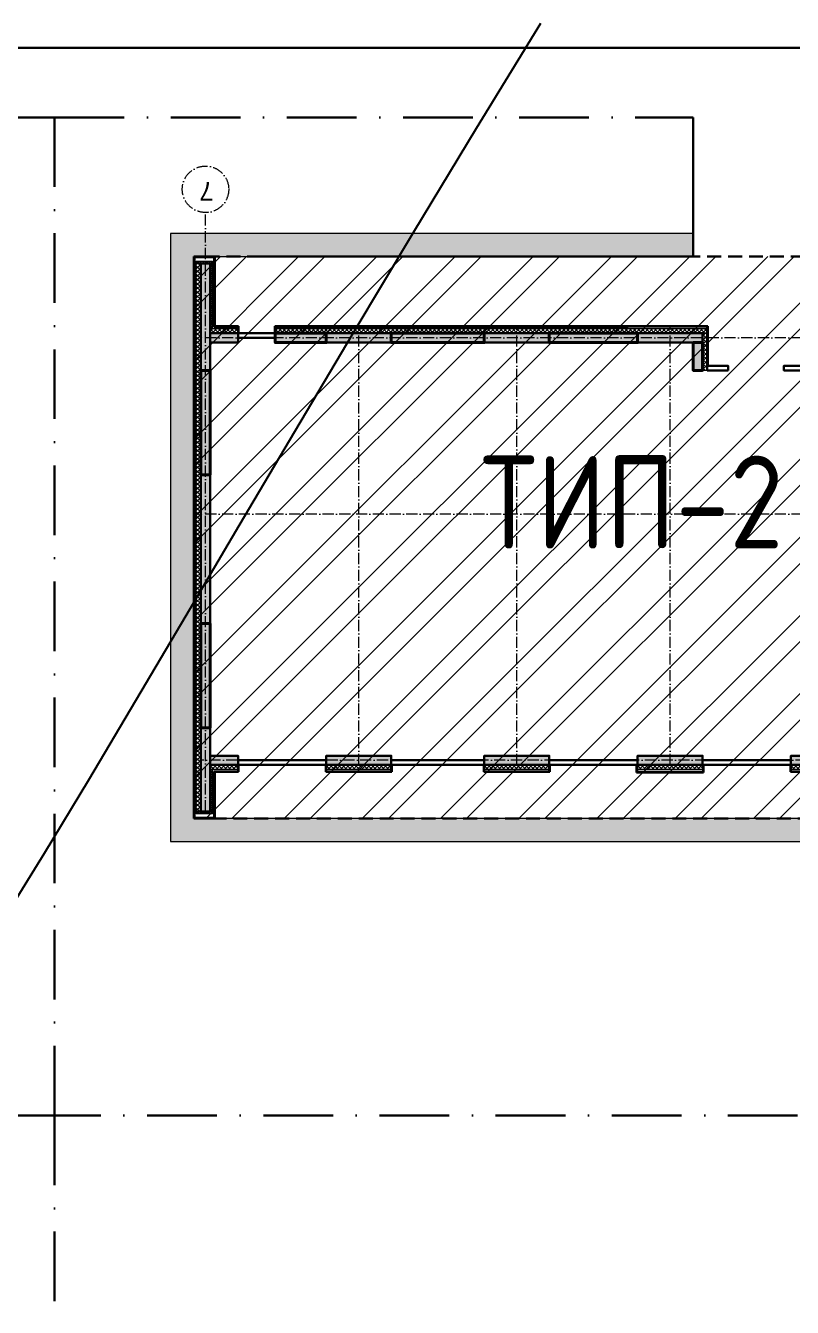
# Model space of a CAD drawing. Header units: millimetres. Extents: x 1353783 to 6492029790, y -7276956 to -512500.
# Drawn here: x 9971838 to 9975139, y -2817728 to -2812207 of the extents above; entities that cross this region are included whole.
import ezdxf
from ezdxf.enums import TextEntityAlignment as Align

# ---------------------------------------------------------------- set-up
doc = ezdxf.new("R2010")
doc.units = ezdxf.units.MM
for name, pattern in [('( Dashed )', [0.75, 0.5, -0.25]), ('482 Границы районов', [5, 3, -1, 0, -1]), ('ACAD_ISO10W100', [18, 12, -3, 0, -3]), ('CONTI', [0]), ('осевая', [50.800000000000004, 31.75, -6.35, 6.35, -6.35])]:
    doc.linetypes.add(name, pattern=pattern)
doc.layers.get('0').update_dxf_attribs({"lineweight": 5})
for name, color, linetype, lineweight in [('!A-DIAFRAGM типовой', 142, 'Continuous', 0), ('7земля', 7, 'Continuous', 30), ('DIAFRAGM', 46, 'Continuous', 30), ('Hatch', 254, 'Continuous', 5), ('INSULATION', 81, 'Continuous', 5), ('Room_name', 250, 'Continuous', 20), ('Room_number', 250, 'Continuous', 13), ('ГП-Граница учасика ИЖС', 3, 'Continuous', 5), ('ГП-Тратуар', 3, 'Continuous', 5), ('оси', 231, 'осевая', 9)]:
    doc.layers.add(name, color=color, linetype=linetype, lineweight=lineweight)
doc.layers.add('GORIZUNKNOWN', color=32, linetype='CONTI')
doc.layers.add('РЕЛЬЕФ', color=7, linetype='CONTI')
doc.styles.add('GOST Common', font='', dxfattribs={"height": 3})
doc.styles.add('ISOCPEUR', font='', dxfattribs={"width": 0.85})
doc.styles.get('GOST Common').set_extended_font_data('GOST Common')
doc.styles.get('ISOCPEUR').set_extended_font_data('ISOCPEUR')

# ---------------------------------------------------------------- blocks, each defined once
blk = doc.blocks.new('амвамвам')
at = {"lineweight": 30, "ltscale": 100, "true_color": 0x939598}
h = blk.add_hatch(color=252, dxfattribs=at)
h.dxf.hatch_style = 1
h.paths.add_polyline_path([(9832580.3382902, -3470391.421588261), (9832580.3382902, -3469891.421588263), (9837130.338564806, -3469891.421588261), (9837130.34117087, -3470391.421632819)], flags=17)
h.paths.add_polyline_path([(9829780.3382902, -3470391.421632845), (9829780.3382902, -3469891.421632845), (9819030.34090311, -3469891.421632839), (9818530.34090311, -3469891.421632839), (9818530.340903118, -3482491.45166616), (9818530.34090311, -3482991.45166616), (9844030.341103934, -3482991.451666156), (9844530.341103934, -3482991.451666156), (9844530.341103926, -3467391.654640904), (9844030.337839521, -3467391.654640904), (9844030.341103934, -3482491.454700144), (9819030.340903096, -3482491.451616576), (9819030.34090311, -3470391.421588253)])
at = {"color": 251, "lineweight": 15, "ltscale": 100, "true_color": 0x636466}
blk.add_lwpolyline([(9829780.3382902, -3470391.421632845), (9829780.3382902, -3469891.421632845), (9819030.34090311, -3469891.421632839), (9818530.34090311, -3469891.421632839), (9818530.340903118, -3482491.45166616), (9818530.34090311, -3482991.45166616), (9844030.341103934, -3482991.451666156), (9844530.341103934, -3482991.451666156), (9844530.341103926, -3467391.654640904), (9844030.337839521, -3467391.654640904), (9844030.341103934, -3482491.454700144), (9819030.340903096, -3482491.451616576), (9819030.34090311, -3470391.421588253)], close=True, dxfattribs=at)
blk = doc.blocks.new('ТИП-2')
at = {"layer": '!A-DIAFRAGM типовой', "lineweight": 0, "ltscale": 100, "true_color": 0x000000}
h = blk.add_hatch(color=18, dxfattribs=at)
h.dxf.hatch_style = 1
h.paths.add_polyline_path([(10321114.28069974, -2871325.794384203), (10321314.28069974, -2871325.794339576), (10321314.2802981, -2869525.794339576), (10321114.2802981, -2869525.794384203)])
h = blk.add_hatch(color=18, dxfattribs=at)
h.dxf.hatch_style = 1
h.paths.add_polyline_path([(10345614.2808138, -2871325.784358687), (10345814.2808138, -2871325.78431406), (10345814.28041215, -2869525.78909589), (10345614.28041215, -2869525.789140517)])
h = blk.add_hatch(color=18, dxfattribs=at)
h.dxf.hatch_style = 1
h.paths.add_polyline_path([(10327514.28055711, -2870525.800309684), (10327514.28060173, -2870725.800309684), (10328314.27932481, -2870725.800131175), (10328314.27928018, -2870525.800131175)])
h = blk.add_hatch(color=18, dxfattribs=at)
h.dxf.hatch_style = 1
h.paths.add_polyline_path([(10331714.2812801, -2870525.800449893), (10331714.28132472, -2870725.800449893), (10333114.27990833, -2870725.800137503), (10333114.2798637, -2870525.800137503)])
h = blk.add_hatch(color=18, dxfattribs=at)
h.dxf.hatch_style = 1
h.paths.add_polyline_path([(10335014.28127516, -2870525.800449896), (10335014.28131979, -2870725.800449896), (10336414.27990339, -2870725.800137506), (10336414.27985877, -2870525.800137506)])
h = blk.add_hatch(color=18, dxfattribs=at)
h.dxf.hatch_style = 1
h.paths.add_polyline_path([(10338314.28127516, -2870525.800449896), (10338314.28131979, -2870725.800449896), (10339714.27990339, -2870725.800137506), (10339714.27985877, -2870525.800137506)])
h = blk.add_hatch(color=18, dxfattribs=at)
h.dxf.hatch_style = 1
h.paths.add_polyline_path([(10341714.28127514, -2870525.800449898), (10341714.28131977, -2870725.800449898), (10343114.27990338, -2870725.800137509), (10343114.27985875, -2870525.800137509)])
h = blk.add_hatch(color=18, dxfattribs=at)
h.dxf.hatch_style = 1
h.paths.add_polyline_path([(10345014.2805906, -2870525.791351355), (10345014.28063523, -2870725.791351355), (10345614.28067992, -2870725.791217473), (10345614.28063529, -2870525.791217473)])
h = blk.add_hatch(color=18, dxfattribs=at)
h.dxf.hatch_style = 1
h.paths.add_polyline_path([(10327514.28073561, -2871325.794377865), (10327714.28073561, -2871325.794333238), (10327714.28060173, -2870725.794333238), (10327514.28060173, -2870725.794377865)])
h = blk.add_hatch(color=18, dxfattribs=at)
h.dxf.hatch_style = 1
h.paths.add_polyline_path([(10345814.28014073, -2873575.794361891), (10345614.28014073, -2873575.794406518), (10345614.28085477, -2876775.794416242), (10345814.28085477, -2876775.794371615)])
h = blk.add_hatch(color=18, dxfattribs=at)
h.dxf.hatch_style = 1
h.paths.add_polyline_path([(10321114.28003041, -2876775.795799684), (10321314.28003041, -2876775.795755057), (10321314.2794391, -2874125.798562277), (10321114.2794391, -2874125.798606904)])
h = blk.add_hatch(color=18, dxfattribs=at)
h.dxf.hatch_style = 1
h.paths.add_polyline_path([(10327714.28037449, -2874125.798539959), (10327514.28037449, -2874125.798584586), (10327514.28096579, -2876775.794385423), (10327714.28096579, -2876775.794340796)])
h = blk.add_hatch(color=18, dxfattribs=at)
h.dxf.hatch_style = 1
h.paths.add_polyline_path([(10321314.27962602, -2874925.831572238), (10321314.27967064, -2875125.831572238), (10322714.27967064, -2875125.831259849), (10322714.27962602, -2874925.831259849)])
h = blk.add_hatch(color=18, dxfattribs=at)
h.dxf.hatch_style = 1
h.paths.add_polyline_path([(10326114.28152829, -2874925.825995184), (10326114.28157292, -2875125.825995184), (10327514.28157292, -2875125.825682795), (10327514.28152829, -2874925.825682795)])
h = blk.add_hatch(color=18, dxfattribs=at)
h.dxf.hatch_style = 1
h.paths.add_polyline_path([(10321114.27915135, -2881326.077643656), (10321314.27915135, -2881326.077599029), (10321314.27863808, -2879025.800171928), (10321114.27863808, -2879025.800216555)])
h = blk.add_hatch(color=18, dxfattribs=at)
h.dxf.hatch_style = 1
h.paths.add_polyline_path([(10327514.2807444, -2879025.799959368), (10327714.2807444, -2879025.800003995), (10327714.28023113, -2881326.058647835), (10327514.28023113, -2881326.058603208)])
h = blk.add_hatch(color=18, dxfattribs=at)
h.dxf.hatch_style = 1
h.paths.add_polyline_path([(10332314.28074961, -2879025.801131424), (10332514.28074961, -2879025.801176051), (10332514.28057111, -2879825.794317264), (10332314.28057111, -2879825.794272637)])
h = blk.add_hatch(color=18, dxfattribs=at)
h.dxf.hatch_style = 1
h.paths.add_polyline_path([(10345614.28074932, -2879025.800275051), (10345814.28074932, -2879025.800319678), (10345814.2802361, -2881325.824323273), (10345614.2802361, -2881325.824278646)])
h = blk.add_hatch(color=18, dxfattribs=at)
h.dxf.hatch_style = 1
h.paths.add_polyline_path([(10327714.2805659, -2879825.794171644), (10327714.28061052, -2879625.794171644), (10328314.28098999, -2879625.794305526), (10328314.28094537, -2879825.794305526)])
h = blk.add_hatch(color=18, dxfattribs=at)
h.dxf.hatch_style = 1
h.paths.add_polyline_path([(10331714.28102024, -2879825.794138756), (10331714.28106486, -2879625.794138756), (10332314.28061573, -2879625.794272637), (10332314.28057111, -2879825.794272637)])
h = blk.add_hatch(color=18, dxfattribs=at)
h.dxf.hatch_style = 1
h.paths.add_polyline_path([(10335014.28225489, -2879625.824392607), (10335014.28229951, -2879825.824392607), (10336414.28110833, -2879825.824080218), (10336414.2810637, -2879625.824080218)])
h = blk.add_hatch(color=18, dxfattribs=at)
h.dxf.hatch_style = 1
h.paths.add_polyline_path([(10338314.28253459, -2879625.794518085), (10338314.28257921, -2879825.794518085), (10339714.28052839, -2879825.794205696), (10339714.28048377, -2879625.794205696)])
h = blk.add_hatch(color=18, dxfattribs=at)
h.dxf.hatch_style = 1
h.paths.add_polyline_path([(10341714.28127385, -2879825.824144751), (10341714.28131847, -2879625.824144751), (10343114.27988221, -2879625.824457141), (10343114.27983759, -2879825.824457141)])
h = blk.add_hatch(color=18, dxfattribs=at)
h.dxf.hatch_style = 1
h.paths.add_polyline_path([(10345014.28052612, -2879825.793282383), (10345014.28057075, -2879625.793282383), (10345614.28061544, -2879625.793416264), (10345614.28057081, -2879825.793416264)])
h = blk.add_hatch(color=18, dxfattribs=at)
h.dxf.hatch_style = 1
h.paths.add_polyline_path([(10321314.28051204, -2881126.057442903), (10321314.28055666, -2881326.057442903), (10321914.28006483, -2881326.057309022), (10321914.2800202, -2881126.057309022)])
h = blk.add_hatch(color=18, dxfattribs=at)
h.dxf.hatch_style = 1
h.paths.add_polyline_path([(10326914.28070969, -2881126.058737089), (10326914.28075432, -2881326.058737089), (10327514.28029807, -2881326.058603208), (10327514.28025345, -2881126.058603208)])
at = {"layer": 'Hatch', "lineweight": 40, "ltscale": 0.5, "true_color": 0x000000}
for points in [[(10345814.28061054, -2873575.794361891), (10345614.28061054, -2873575.794361891), (10345614.28061054, -2871325.788480768), (10345814.28061054, -2871325.788480768)], [(10326114.2815506, -2875125.831259849), (10326114.2815506, -2874925.831259849), (10322714.27970029, -2874925.831259849), (10322714.27970029, -2875125.831259849)], [(10321314.27894875, -2879025.800193593), (10321114.27894875, -2879025.800193593), (10321114.27894875, -2876775.793202593), (10321314.27894875, -2876775.793202593)], [(10327714.28061054, -2878025.796644622), (10327514.28061054, -2878025.796644622), (10327514.28061054, -2876775.794349302), (10327714.28061054, -2876775.794349302)], [(10345814.28061053, -2879025.800297365), (10345614.28061053, -2879025.800297365), (10345614.28061053, -2876775.794416242), (10345814.28061053, -2876775.794416242)], [(10335214.28061027, -2879625.821870604), (10335014.28061027, -2879625.821870604), (10335014.28061027, -2879025.825927126), (10335214.28061027, -2879025.825927126)], [(10328314.28098999, -2879825.824323271), (10328314.28098999, -2879625.824323271), (10330914.29235347, -2879625.824323271), (10330914.29235347, -2879825.824323271)], [(10336414.28108601, -2879825.794361876), (10336414.28108601, -2879625.794361876), (10338314.28253459, -2879625.794361876), (10338314.28253459, -2879825.794361876)], [(10339714.28050608, -2879825.794361876), (10339714.28050608, -2879625.794361876), (10341714.28129616, -2879625.794361876), (10341714.28129616, -2879825.794361876)], [(10343114.2798599, -2879825.794361876), (10343114.2798599, -2879625.794361876), (10344214.28054843, -2879625.794361876), (10344214.28054843, -2879825.794361876)]]:
    blk.add_hatch(color=18, dxfattribs=at).paths.add_polyline_path(points)
at = {"layer": 'INSULATION', "ltscale": 0.5, "true_color": 0x000000}
h = blk.add_hatch(dxfattribs=at)
h.set_pattern_fill('ANSI37', color=18, scale=9.999997768927233, angle=-90.00000000000006)
h.set_pattern_definition([(314.9999999999999, (10327382.394814, -2869475.794395359), (22.45063529377169, 22.45063529377164), []), (44.99999999999994, (10327382.394814, -2869475.794395359), (-22.45063529377164, 22.45063529377169), [])])
h.paths.add_polyline_path([(10321364.2798853, -2869475.794395359), (10321364.2798853, -2869525.794384203), (10321064.28030925, -2869525.794384203), (10321064.28030925, -2869475.794395359)])
h = blk.add_hatch(dxfattribs=at)
h.set_pattern_fill('ANSI37', color=18, scale=9.999997768927233, angle=180)
h.set_pattern_definition([(225, (10321114.2802981, -2875843.908888947), (22.45063529377165, -22.45063529377168), []), (314.9999999999999, (10321114.2802981, -2875843.908888947), (22.45063529377168, 22.45063529377165), [])])
h.paths.add_polyline_path([(10321114.2802981, -2871325.790389668), (10321064.28030925, -2871325.790389668), (10321064.28030925, -2869525.794384204), (10321114.2802981, -2869525.794384204)])
h = blk.add_hatch(dxfattribs=at)
h.set_pattern_fill('ANSI37', color=18, scale=9.999997768927233, angle=180)
h.set_pattern_definition([(225, (10321364.2798853, -2875843.90884432), (22.45063529377165, -22.45063529377168), []), (314.9999999999999, (10321364.2798853, -2875843.90884432), (22.45063529377168, 22.45063529377165), [])])
h.paths.add_polyline_path([(10321364.2798853, -2871325.790345041), (10321314.27989646, -2871325.790345041), (10321314.27989646, -2869525.794339577), (10321364.2798853, -2869525.794339577)])
h = blk.add_hatch(dxfattribs=at)
h.set_pattern_fill('ANSI37', color=18, scale=9.999997768927233, angle=-90.00000000000006)
h.set_pattern_definition([(314.9999999999999, (10351882.39492805, -2869475.789151673), (22.45063529377169, 22.45063529377164), []), (44.99999999999994, (10351882.39492805, -2869475.789151673), (-22.45063529377164, 22.45063529377169), [])])
h.paths.add_polyline_path([(10345914.28061054, -2869475.789151673), (10345914.28061054, -2869525.789140517), (10345564.28042331, -2869525.789140517), (10345564.28042331, -2869475.789151673)])
h = blk.add_hatch(dxfattribs=at)
h.set_pattern_fill('ANSI37', color=18, scale=9.999997768927233, angle=180)
h.set_pattern_definition([(225, (10345614.28041215, -2875843.903645261), (22.45063529377165, -22.45063529377168), []), (314.9999999999999, (10345614.28041215, -2875843.903645261), (22.45063529377168, 22.45063529377165), [])])
h.paths.add_polyline_path([(10345614.28041215, -2870425.78714325), (10345564.28042331, -2870425.78714325), (10345564.28042331, -2869525.789140518), (10345614.28041215, -2869525.789140518)])
h = blk.add_hatch(dxfattribs=at)
h.set_pattern_fill('ANSI37', color=18, scale=20)
h.set_pattern_definition([(45, (10345814.28061054, -2874889.555347299), (-44.90128060534577, 44.90128060534577), []), (135, (10345814.28061054, -2874889.555347299), (-44.90128060534577, -44.90128060534576), [])])
h.paths.add_polyline_path([(10345814.28061054, -2869525.78909589), (10345914.28061054, -2869525.78909589), (10345914.28061054, -2881325.824323273), (10345814.28061054, -2881325.824323273)])
h = blk.add_hatch(dxfattribs=at)
h.set_pattern_fill('ANSI37', color=18, scale=20)
h.set_pattern_definition([(45, (10327414.2815629, -2865889.519247569), (-44.90128060534577, 44.90128060534577), []), (135, (10327414.2815629, -2865889.519247569), (-44.90128060534577, -44.90128060534576), [])])
h.paths.add_polyline_path([(10327414.2815629, -2870425.794355548), (10327514.2815629, -2870425.794355548), (10327514.2815629, -2871325.789249334), (10327414.2815629, -2871325.789249334)])
h = blk.add_hatch(dxfattribs=at)
h.set_pattern_fill('ANSI37', color=18, scale=20, angle=-90.00000000000001)
h.set_pattern_definition([(315, (10332450.5196007, -2870425.794355548), (44.90128060534578, 44.90128060534576), []), (44.99999999999999, (10332450.5196007, -2870425.794355548), (-44.90128060534575, 44.90128060534578), [])])
h.paths.add_polyline_path([(10328314.27928018, -2870425.794355548), (10328314.27928018, -2870525.794355548), (10327514.28056893, -2870525.794355548), (10327514.28056893, -2870425.794355548)])
h = blk.add_hatch(dxfattribs=at)
h.set_pattern_fill('ANSI37', color=18, scale=20, angle=-90.00000000000001)
h.set_pattern_definition([(315, (10337250.52018422, -2870425.794361876), (44.90128060534578, 44.90128060534576), []), (44.99999999999999, (10337250.52018422, -2870425.794361876), (-44.90128060534575, 44.90128060534578), [])])
h.paths.add_polyline_path([(10333114.2798637, -2870425.794361876), (10333114.2798637, -2870525.794361876), (10331714.28128971, -2870525.794361876), (10331714.28128971, -2870425.794361876)])
h = blk.add_hatch(dxfattribs=at)
h.set_pattern_fill('ANSI37', color=18, scale=20, angle=-90.00000000000001)
h.set_pattern_definition([(315, (10340550.52017928, -2870425.794361879), (44.90128060534578, 44.90128060534576), []), (44.99999999999999, (10340550.52017928, -2870425.794361879), (-44.90128060534575, 44.90128060534578), [])])
h.paths.add_polyline_path([(10336414.27985877, -2870425.794361879), (10336414.27985877, -2870525.794361879), (10335014.28128477, -2870525.794361879), (10335014.28128477, -2870425.794361879)])
h = blk.add_hatch(dxfattribs=at)
h.set_pattern_fill('ANSI37', color=18, scale=20, angle=-90.00000000000001)
h.set_pattern_definition([(315, (10343850.52017928, -2870425.794361879), (44.90128060534578, 44.90128060534576), []), (44.99999999999999, (10343850.52017928, -2870425.794361879), (-44.90128060534575, 44.90128060534578), [])])
h.paths.add_polyline_path([(10339714.27985877, -2870425.794361879), (10339714.27985877, -2870525.794361879), (10338314.28128477, -2870525.794361879), (10338314.28128477, -2870425.794361879)])
h = blk.add_hatch(dxfattribs=at)
h.set_pattern_fill('ANSI37', color=18, scale=20, angle=-90.00000000000001)
h.set_pattern_definition([(315, (10347250.52017927, -2870425.794361881), (44.90128060534578, 44.90128060534576), []), (44.99999999999999, (10347250.52017927, -2870425.794361881), (-44.90128060534575, 44.90128060534578), [])])
h.paths.add_polyline_path([(10343114.27985875, -2870425.794361881), (10343114.27985875, -2870525.794361881), (10341714.28128475, -2870525.794361881), (10341714.28128475, -2870425.794361881)])
h = blk.add_hatch(dxfattribs=at)
h.set_pattern_fill('ANSI37', color=18, scale=20, angle=-90.00000000000001)
h.set_pattern_definition([(315, (10349750.51964987, -2870425.785062528), (44.90128060534578, 44.90128060534576), []), (44.99999999999999, (10349750.51964987, -2870425.785062528), (-44.90128060534575, 44.90128060534578), [])])
h.paths.add_polyline_path([(10345614.28063529, -2870425.785062528), (10345614.28063529, -2870525.785062528), (10345014.28063528, -2870525.785062528), (10345014.28063528, -2870425.785062528)])
h = blk.add_hatch(dxfattribs=at)
h.set_pattern_fill('ANSI37', color=18, scale=9.999997768927233, angle=-90.00000000000006)
h.set_pattern_definition([(314.9999999999999, (10327382.394814, -2871325.790345041), (22.45063529377169, 22.45063529377164), []), (44.99999999999994, (10327382.394814, -2871325.790345041), (-22.45063529377164, 22.45063529377169), [])])
h.paths.add_polyline_path([(10321364.2798853, -2871325.790345041), (10321364.2798853, -2871375.790333886), (10321064.28030925, -2871375.790333886), (10321064.28030925, -2871325.790345041)])
h = blk.add_hatch(dxfattribs=at)
h.set_pattern_fill('ANSI37', color=18, scale=9.999997768927233, angle=-90.00000000000006)
h.set_pattern_definition([(314.9999999999999, (10327382.39437895, -2874075.798565724), (22.45063529377169, 22.45063529377164), []), (44.99999999999994, (10327382.39437895, -2874075.798565724), (-22.45063529377164, 22.45063529377169), [])])
h.paths.add_polyline_path([(10321364.27945026, -2874075.798565724), (10321364.27945026, -2874125.798554569), (10321014.27946141, -2874125.798554569), (10321014.27946141, -2874075.798565724)])
h = blk.add_hatch(dxfattribs=at)
h.set_pattern_fill('ANSI37', color=18, scale=20)
h.set_pattern_definition([(45, (10321014.27946141, -2874889.533734227), (-44.90128060534577, 44.90128060534577), []), (135, (10321014.27946141, -2874889.533734227), (-44.90128060534577, -44.90128060534576), [])])
h.paths.add_polyline_path([(10321014.27946141, -2874125.798606904), (10321114.27946141, -2874125.798606904), (10321114.27946141, -2881326.048640783), (10321014.27946141, -2881326.048640783)])
h = blk.add_hatch(dxfattribs=at)
h.set_pattern_fill('ANSI37', color=18, scale=9.999997768927233, angle=180)
h.set_pattern_definition([(225, (10321364.27945026, -2880543.938621005), (22.45063529377165, -22.45063529377168), []), (314.9999999999999, (10321364.27945026, -2880543.938621005), (22.45063529377168, 22.45063529377165), [])])
h.paths.add_polyline_path([(10321364.27945026, -2874825.824133673), (10321314.27946142, -2874825.824133673), (10321314.27946142, -2874125.798562277), (10321364.27945026, -2874125.798562277)])
h = blk.add_hatch(dxfattribs=at)
h.set_pattern_fill('ANSI37', color=18, scale=20)
h.set_pattern_definition([(45, (10327414.28061054, -2874689.525385892), (-44.90128060534577, 44.90128060534577), []), (135, (10327414.28061054, -2874689.525385892), (-44.90128060534577, -44.90128060534576), [])])
h.paths.add_polyline_path([(10327414.28061054, -2874125.798386612), (10327514.28061054, -2874125.798386612), (10327514.28061054, -2874925.830007446), (10327414.28061054, -2874925.830007446)])
h = blk.add_hatch(dxfattribs=at)
h.set_pattern_fill('ANSI37', color=18, scale=20, angle=-90.00000000000001)
h.set_pattern_definition([(315, (10330450.52060862, -2874825.824133673), (44.90128060534578, 44.90128060534576), []), (44.99999999999999, (10330450.52060862, -2874825.824133673), (-44.90128060534575, 44.90128060534578), [])])
h.paths.add_polyline_path([(10327414.28159401, -2874825.824133673), (10327414.28159401, -2874925.824133673), (10321314.27962602, -2874925.824133673), (10321314.27962602, -2874825.824133673)])
h = blk.add_hatch(dxfattribs=at)
h.set_pattern_fill('ANSI37', color=18, scale=20, angle=179.9999999999999)
h.set_pattern_definition([(225, (10332614.28057056, -2888962.033331858), (44.90128060534573, -44.90128060534581), []), (314.9999999999999, (10332614.28057056, -2888962.033331858), (44.90128060534581, 44.90128060534572), [])])
h.paths.add_polyline_path([(10332614.28057056, -2879925.794317249), (10332514.28057056, -2879925.794317249), (10332514.28057056, -2879025.801176051), (10332614.28057056, -2879025.801176051)])
h = blk.add_hatch(dxfattribs=at)
h.set_pattern_fill('ANSI37', color=18, scale=20, angle=179.9999999999999)
h.set_pattern_definition([(225, (10335014.28061027, -2888962.063337865), (44.90128060534573, -44.90128060534581), []), (314.9999999999999, (10335014.28061027, -2888962.063337865), (44.90128060534581, 44.90128060534572), [])])
h.paths.add_polyline_path([(10335014.28061027, -2879825.824323271), (10334914.28061027, -2879825.824323271), (10334914.28061027, -2879025.825927126), (10335014.28061027, -2879025.825927126)])
h = blk.add_hatch(dxfattribs=at)
h.set_pattern_fill('ANSI37', color=18, scale=20, angle=-90.00000000000001)
h.set_pattern_definition([(315, (10336350.53136806, -2879825.824323271), (44.90128060534578, 44.90128060534576), []), (44.99999999999999, (10336350.53136806, -2879825.824323271), (-44.90128060534575, 44.90128060534578), [])])
h.paths.add_polyline_path([(10330914.29235347, -2879825.824323271), (10330914.29235347, -2879925.824323271), (10327714.28053664, -2879925.824323271), (10327714.28053664, -2879825.824323271)])
h = blk.add_hatch(dxfattribs=at)
h.set_pattern_fill('ANSI37', color=18, scale=20, angle=-90.00000000000001)
h.set_pattern_definition([(315, (10337150.5195857, -2879825.794317264), (44.90128060534578, 44.90128060534576), []), (44.99999999999999, (10337150.5195857, -2879825.794317264), (-44.90128060534575, 44.90128060534578), [])])
h.paths.add_polyline_path([(10332514.28057083, -2879825.794317264), (10332514.28057083, -2879925.794317264), (10331714.28105371, -2879925.794317264), (10331714.28105371, -2879825.794317264)])
h = blk.add_hatch(dxfattribs=at)
h.set_pattern_fill('ANSI37', color=18, scale=20, angle=-90.00000000000001)
h.set_pattern_definition([(315, (10337150.51958543, -2879825.794317264), (44.90128060534578, 44.90128060534576), []), (44.99999999999999, (10337150.51958543, -2879825.794317264), (-44.90128060534575, 44.90128060534578), [])])
h.paths.add_polyline_path([(10332514.28057056, -2879825.794317264), (10332514.28057056, -2879925.794317264), (10331714.28105371, -2879925.794317264), (10331714.28105371, -2879825.794317264)])
h = blk.add_hatch(dxfattribs=at)
h.set_pattern_fill('ANSI37', color=18, scale=20, angle=-90.00000000000001)
h.set_pattern_definition([(315, (10348350.49587957, -2879825.824323271), (44.90128060534578, 44.90128060534576), []), (44.99999999999999, (10348350.49587957, -2879825.824323271), (-44.90128060534575, 44.90128060534578), [])])
h.paths.add_polyline_path([(10344214.28054843, -2879825.824323271), (10344214.28054843, -2879925.824323271), (10334914.28061027, -2879925.824323271), (10334914.28061027, -2879825.824323271)])
h = blk.add_hatch(dxfattribs=at)
h.set_pattern_fill('ANSI37', color=18, scale=20, angle=-90.00000000000001)
h.set_pattern_definition([(315, (10350550.47336881, -2879825.793460892), (44.90128060534578, 44.90128060534576), []), (44.99999999999999, (10350550.47336881, -2879825.793460892), (-44.90128060534575, 44.90128060534578), [])])
h.paths.add_polyline_path([(10345614.2805485, -2879825.793460892), (10345614.2805485, -2879925.793460892), (10345014.28057075, -2879925.793460892), (10345014.28057075, -2879825.793460892)])
h = blk.add_hatch(dxfattribs=at)
h.set_pattern_fill('ANSI37', color=18, scale=20)
h.set_pattern_definition([(45, (10327714.28025345, -2874989.564133187), (-44.90128060534577, 44.90128060534577), []), (135, (10327714.28025345, -2874989.564133187), (-44.90128060534577, -44.90128060534576), [])])
h.paths.add_polyline_path([(10327714.28025345, -2879925.785347199), (10327814.28025345, -2879925.785347199), (10327814.28025345, -2881426.079039743), (10327714.28025345, -2881426.079039743)])
h = blk.add_hatch(dxfattribs=at)
h.set_pattern_fill('ANSI37', color=18, scale=9.999997768927233, angle=180)
h.set_pattern_definition([(225, (10345614.2805485, -2886243.907965635), (22.45063529377165, -22.45063529377168), []), (314.9999999999999, (10345614.2805485, -2886243.907965635), (22.45063529377168, 22.45063529377165), [])])
h.paths.add_polyline_path([(10345614.2805485, -2881325.824290544), (10345564.28055965, -2881325.824290544), (10345564.28055965, -2879925.793460892), (10345614.2805485, -2879925.793460892)])
h = blk.add_hatch(dxfattribs=at)
h.set_pattern_fill('ANSI37', color=18, scale=20, angle=-90.00000000000001)
h.set_pattern_definition([(315, (10324750.51957127, -2881326.077621342), (44.90128060534578, 44.90128060534576), []), (44.99999999999999, (10324750.51957127, -2881326.077621342), (-44.90128060534575, 44.90128060534578), [])])
h.paths.add_polyline_path([(10321914.28009829, -2881326.077621342), (10321914.28009829, -2881426.077621342), (10321014.27946141, -2881426.077621342), (10321014.27946141, -2881326.077621342)])
h = blk.add_hatch(dxfattribs=at)
h.set_pattern_fill('ANSI37', color=18, scale=20, angle=-90.00000000000001)
h.set_pattern_definition([(315, (10330750.51926805, -2881326.079039743), (44.90128060534578, 44.90128060534576), []), (44.99999999999999, (10330750.51926805, -2881326.079039743), (-44.90128060534575, 44.90128060534578), [])])
h.paths.add_polyline_path([(10327714.28025345, -2881326.079039743), (10327714.28025345, -2881426.079039743), (10326914.28071002, -2881426.079039743), (10326914.28071002, -2881326.079039743)])
h = blk.add_hatch(dxfattribs=at)
h.set_pattern_fill('ANSI37', color=18, scale=9.999997768927233, angle=-90.00000000000006)
h.set_pattern_definition([(314.9999999999999, (10351882.3950644, -2881325.824290544), (22.45063529377169, 22.45063529377164), []), (44.99999999999994, (10351882.3950644, -2881325.824290544), (-22.45063529377164, 22.45063529377169), [])])
h.paths.add_polyline_path([(10345914.28061054, -2881325.824290544), (10345914.28061054, -2881375.824279389), (10345564.28055965, -2881375.824279389), (10345564.28055965, -2881325.824290544)])
at = {"color": 18, "linetype": 'ByBlock', "lineweight": 30, "true_color": 0x000000}
for points in [[(10328314.27928018, -2870525.794355548), (10331714.28130241, -2870525.794355548), (10331714.28130241, -2870625.800449893), (10328314.27928018, -2870625.800449893)], [(10333114.27986369, -2870525.756146566), (10335014.28131978, -2870525.756146566), (10335014.28131978, -2870625.756146566), (10333114.27986369, -2870625.756146566)], [(10336414.27985876, -2870525.794361879), (10338314.28129747, -2870525.794361879), (10338314.28129747, -2870625.800449896), (10336414.27985876, -2870625.800449896)], [(10339714.27985876, -2870525.794361879), (10341714.28131977, -2870525.794361879), (10341714.28131977, -2870625.799449384), (10339714.27985876, -2870625.799449384)], [(10343114.27985875, -2870525.794339563), (10345014.28061292, -2870525.794339563), (10345014.28061292, -2870625.800185732), (10343114.27985875, -2870625.800185732)], [(10327514.2815629, -2871325.795381329), (10327614.2815629, -2871325.795381329), (10327614.2815629, -2872125.795181153), (10327514.2815629, -2872125.795181153)], [(10327514.28071269, -2873325.798386612), (10327614.28071269, -2873325.798386612), (10327614.28071269, -2874125.798562272), (10327514.28071269, -2874125.798562272)], [(10332614.28057056, -2879025.768387593), (10333264.25908176, -2879025.768387593), (10333264.25908176, -2879125.768387593), (10332614.28057056, -2879125.768387593)], [(10334464.24565501, -2879025.825927157), (10334914.29123075, -2879025.825927157), (10334914.29123075, -2879125.825927126), (10334464.24565501, -2879125.825927126)], [(10330914.29235347, -2879725.797039525), (10331714.29235347, -2879725.797039525), (10331714.29235347, -2879825.824323271), (10330914.29235347, -2879825.824323271)], [(10344214.28054843, -2879725.800007225), (10345014.28057075, -2879725.800007225), (10345014.28057075, -2879825.793282383), (10344214.28054843, -2879825.793282383)]]:
    blk.add_lwpolyline(points, close=True, dxfattribs=at)
at = {"layer": '7земля', "color": 18, "lineweight": 30, "ltscale": 100, "true_color": 0x000000}
for p, q in [((10320964.28027582, -2871475.796514559), (10320964.2804097, -2869375.791233699)), ((10320964.2804097, -2869375.791233699), (10321414.2809006, -2869375.791233699)), ((10320974.28027646, -2871465.796514559), (10320974.28040907, -2869385.791233699)), ((10320974.28040907, -2869385.791233699), (10321404.28089996, -2869385.791233699)), ((10321404.28089996, -2869385.791233699), (10321404.28076736, -2871465.796514559)), ((10321414.2809006, -2869375.791233699), (10321414.28076672, -2871475.796514559)), ((10345514.28045678, -2869375.79436189), (10345964.28061054, -2869375.794317263)), ((10345514.28059066, -2870375.794339575), (10345514.28045678, -2869375.79436189)), ((10345524.28045812, -2869385.794360898), (10345954.28061054, -2869385.794318255)), ((10345524.280592, -2870385.794339138), (10345524.28045812, -2869385.794360898)), ((10345954.28061054, -2869385.794318255), (10345954.28061053, -2881465.824344593)), ((10345964.28061054, -2869375.794317263), (10345964.28061053, -2881475.824345585)), ((10328324.28124144, -2870375.794355548), (10327364.28159401, -2870375.794355548)), ((10327364.28159401, -2870375.794355548), (10327364.28159401, -2871335.795381329)), ((10328314.28124144, -2870385.794355548), (10327374.28159401, -2870385.794355548)), ((10327374.28159401, -2870385.794355548), (10327374.28159401, -2871325.795381329)), ((10328314.28124144, -2870525.794355548), (10328314.28124144, -2870385.794355548)), ((10328324.28124144, -2870525.794355548), (10328324.28124144, -2870375.794355548)), ((10333124.27992577, -2870375.794361876), (10331704.28132896, -2870375.794361876)), ((10331704.28132896, -2870375.794361876), (10331704.28132896, -2870525.794361875)), ((10333114.27992577, -2870385.794361876), (10331714.28132896, -2870385.794361876)), ((10331714.28132896, -2870385.794361876), (10331714.28132896, -2870525.794361875)), ((10333114.27992577, -2870525.794361876), (10333114.27992577, -2870385.794361876)), ((10333124.27992577, -2870525.794361876), (10333124.27992577, -2870375.794361876)), ((10336434.27992084, -2870365.794361879), (10334994.28132403, -2870365.79436188)), ((10334994.28132403, -2870365.79436188), (10334994.28132403, -2870525.794361878)), ((10336424.27992084, -2870375.794361879), (10335004.28132403, -2870375.79436188)), ((10335004.28132403, -2870375.79436188), (10335004.28132403, -2870525.794361878)), ((10336424.27992084, -2870525.794361879), (10336424.27992084, -2870375.794361879)), ((10336434.27992084, -2870525.794361879), (10336434.27992084, -2870365.794361879)), ((10339724.27992084, -2870375.794361879), (10338304.28132403, -2870375.79436188)), ((10338304.28132403, -2870375.79436188), (10338304.28132403, -2870525.794361878)), ((10339714.27992084, -2870385.794361879), (10338314.28132403, -2870385.79436188)), ((10338314.28132403, -2870385.79436188), (10338314.28132403, -2870525.794361878)), ((10339714.27992084, -2870525.794361879), (10339714.27992084, -2870385.794361879)), ((10339724.27992084, -2870525.794361879), (10339724.27992084, -2870375.794361879)), ((10343124.27992082, -2870375.794361881), (10341704.28132401, -2870375.794361882)), ((10341704.28132401, -2870375.794361882), (10341704.28132401, -2870525.794361881)), ((10343114.27992082, -2870385.794361881), (10341714.28132401, -2870385.794361882)), ((10341714.28132401, -2870385.794361882), (10341714.28132401, -2870525.794361881)), ((10343114.27992082, -2870525.794361881), (10343114.27992082, -2870385.794361881)), ((10343124.27992082, -2870525.794361881), (10343124.27992082, -2870375.794361881)), ((10345004.28061053, -2870375.794361889), (10345514.28059066, -2870375.794339575)), ((10345004.28061054, -2870525.794361876), (10345004.28061053, -2870375.794361889)), ((10345014.28061053, -2870385.794361452), (10345524.280592, -2870385.794339138)), ((10345014.28061054, -2870525.794361875), (10345014.28061053, -2870385.794361452)), ((10321414.28076672, -2871475.796514559), (10320964.28027582, -2871475.796514559)), ((10321404.28076736, -2871465.796514559), (10320974.28027646, -2871465.796514559)), ((10327364.28159401, -2871335.795381329), (10327514.27367144, -2871335.795381329)), ((10327374.28159401, -2871325.795381329), (10327514.27367144, -2871325.795381329)), ((10320964.28106804, -2881476.057353649), (10320964.28106805, -2874025.8241832)), ((10320964.28106805, -2874025.8241832), (10321414.27945026, -2874025.824160886)), ((10321414.27945026, -2874025.824160886), (10321414.27945026, -2874775.824122517)), ((10320974.28106804, -2881466.057353649), (10320974.28106805, -2874035.824182704)), ((10320974.28106805, -2874035.824182704), (10321404.27945026, -2874035.824161382)), ((10321404.27945026, -2874035.824161382), (10321404.27945026, -2874785.824122479)), ((10327364.28159401, -2874775.82414483), (10327364.21292597, -2874115.798386612)), ((10327364.21292597, -2874115.798386612), (10327514.21293713, -2874115.798386612)), ((10327374.28263445, -2874785.824144868), (10327374.21396641, -2874125.798386612)), ((10327374.21396641, -2874125.798386612), (10327514.21293713, -2874125.798386612)), ((10321404.27945026, -2874785.824122479), (10327374.28263445, -2874785.824144868)), ((10321414.27945026, -2874775.824122517), (10327364.28159401, -2874775.82414483)), ((10332614.261845, -2879125.768828188), (10332614.29885607, -2879965.794317266)), ((10332624.26184499, -2879125.768387593), (10332624.29929667, -2879975.794317266)), ((10334904.29123078, -2879125.822909051), (10334904.28061027, -2879976.91874114)), ((10334914.29123078, -2879125.823033837), (10334914.28073513, -2879966.912338934)), ((10330914.29235347, -2879825.839303969), (10330914.29235347, -2879965.809323515)), ((10330924.29235347, -2879825.839303969), (10330924.29235347, -2879975.809342574)), ((10331704.28105371, -2879975.794317264), (10331704.28105371, -2879825.794317265)), ((10331714.28105371, -2879965.794317264), (10331714.28105371, -2879825.794317265)), ((10344214.28054843, -2879965.82432327), (10344214.28054843, -2879825.82432327)), ((10344224.28054843, -2879975.82432327), (10344224.28054843, -2879825.82432327)), ((10345004.28057075, -2879975.794361888), (10345004.28057075, -2879825.824323284)), ((10345014.28057075, -2879965.794361888), (10345014.28057075, -2879825.824323284)), ((10330914.29235347, -2879965.809323515), (10327854.28034276, -2879965.803491376)), ((10327854.28034276, -2879965.803491376), (10327854.28034276, -2881465.80350904)), ((10330924.29235347, -2879975.809342574), (10327864.28034276, -2879975.803510435)), ((10327864.28034276, -2879975.803510435), (10327864.28034276, -2881475.803510435)), ((10332624.29929667, -2879975.794317266), (10331704.28105371, -2879975.794317264)), ((10332614.29885607, -2879965.794317266), (10331714.28105371, -2879965.794317264)), ((10334904.28061027, -2879976.91874114), (10336614.28759306, -2879975.82432327)), ((10334914.28073513, -2879966.912338934), (10336614.28119298, -2879965.824325318)), ((10336614.28759306, -2879965.82432327), (10344214.28054843, -2879965.82432327)), ((10336614.28759306, -2879975.82432327), (10344224.28054843, -2879975.82432327)), ((10345514.28052619, -2879975.794361888), (10345004.28057075, -2879975.794361888)), ((10345524.28052827, -2879965.794361888), (10345014.28057075, -2879965.794361888)), ((10345514.28021374, -2881475.824300958), (10345514.28052619, -2879975.794361888)), ((10345524.28021582, -2881465.82430195), (10345524.28052827, -2879965.794361888)), ((10321914.28019727, -2881126.05755519), (10321914.28013364, -2881466.057353649)), ((10321924.28019727, -2881126.057557062), (10321924.28013176, -2881476.057353649)), ((10326904.28066573, -2881475.803376555), (10326904.28073118, -2881126.058489048)), ((10326914.2806676, -2881465.803377949), (10326914.28073118, -2881126.05849092)), ((10321924.28013176, -2881476.057353649), (10320964.28106804, -2881476.057353649)), ((10321914.28013364, -2881466.057353649), (10320974.28106804, -2881466.057353649)), ((10327864.28034276, -2881475.803510435), (10326904.28066573, -2881475.803376555)), ((10327854.28034276, -2881465.80350904), (10326914.2806676, -2881465.803377949)), ((10345964.28061053, -2881475.824345585), (10345514.28021374, -2881475.824300958)), ((10345954.28061053, -2881465.824344593), (10345524.28021582, -2881465.82430195))]:
    blk.add_line(p, q, dxfattribs=at)
at = {"layer": '7земля', "color": 18, "linetype": '( Dashed )', "lineweight": 30, "ltscale": 600, "true_color": 0x000000}
for p, q in [((10321414.2809006, -2869375.791233699), (10345514.28045678, -2869375.788007024)), ((10320964.28027582, -2871475.796514559), (10320964.28106805, -2874025.8241832)), ((10327864.28034276, -2881475.824301024), (10345514.28021374, -2881475.824300958))]:
    blk.add_line(p, q, dxfattribs=at)
at = {"layer": 'DIAFRAGM', "color": 18, "ltscale": 0.5, "true_color": 0x000000}
for points in [[(10321114.28069974, -2871325.794384203), (10321314.28069974, -2871325.794339576), (10321314.2802981, -2869525.794339576), (10321114.2802981, -2869525.794384203)], [(10345614.2808138, -2871325.784358687), (10345814.2808138, -2871325.78431406), (10345814.28041215, -2869525.78909589), (10345614.28041215, -2869525.789140517)], [(10327514.28055711, -2870525.800309684), (10327514.28060173, -2870725.800309684), (10328314.27932481, -2870725.800131175), (10328314.27928018, -2870525.800131175)], [(10331714.2812801, -2870525.800449893), (10331714.28132472, -2870725.800449893), (10333114.27990833, -2870725.800137503), (10333114.2798637, -2870525.800137503)], [(10335014.28127516, -2870525.800449896), (10335014.28131979, -2870725.800449896), (10336414.27990339, -2870725.800137506), (10336414.27985877, -2870525.800137506)], [(10338314.28127516, -2870525.800449896), (10338314.28131979, -2870725.800449896), (10339714.27990339, -2870725.800137506), (10339714.27985877, -2870525.800137506)], [(10341714.28127514, -2870525.800449898), (10341714.28131977, -2870725.800449898), (10343114.27990338, -2870725.800137509), (10343114.27985875, -2870525.800137509)], [(10345014.2805906, -2870525.791351355), (10345014.28063523, -2870725.791351355), (10345614.28067992, -2870725.791217473), (10345614.28063529, -2870525.791217473)], [(10327514.28073561, -2871325.794377865), (10327714.28073561, -2871325.794333238), (10327714.28060173, -2870725.794333238), (10327514.28060173, -2870725.794377865)], [(10345814.28014073, -2873575.794361891), (10345614.28014073, -2873575.794406518), (10345614.28085477, -2876775.794416242), (10345814.28085477, -2876775.794371615)], [(10321114.28003041, -2876775.795799684), (10321314.28003041, -2876775.795755057), (10321314.2794391, -2874125.798562277), (10321114.2794391, -2874125.798606904)], [(10327714.28037449, -2874125.798539959), (10327514.28037449, -2874125.798584586), (10327514.28096579, -2876775.794385423), (10327714.28096579, -2876775.794340796)], [(10321314.27962602, -2874925.831572238), (10321314.27967064, -2875125.831572238), (10322714.27967064, -2875125.831259849), (10322714.27962602, -2874925.831259849)], [(10326114.28152829, -2874925.825995184), (10326114.28157292, -2875125.825995184), (10327514.28157292, -2875125.825682795), (10327514.28152829, -2874925.825682795)], [(10321114.27915135, -2881326.077643656), (10321314.27915135, -2881326.077599029), (10321314.27863808, -2879025.800171928), (10321114.27863808, -2879025.800216555)], [(10327514.2807444, -2879025.799959368), (10327714.2807444, -2879025.800003995), (10327714.28023113, -2881326.058647835), (10327514.28023113, -2881326.058603208)], [(10332314.28074961, -2879025.801131424), (10332514.28074961, -2879025.801176051), (10332514.28057111, -2879825.794317264), (10332314.28057111, -2879825.794272637)], [(10345614.28074932, -2879025.800275051), (10345814.28074932, -2879025.800319678), (10345814.2802361, -2881325.824323273), (10345614.2802361, -2881325.824278646)], [(10327714.2805659, -2879825.794171644), (10327714.28061052, -2879625.794171644), (10328314.28098999, -2879625.794305526), (10328314.28094537, -2879825.794305526)], [(10331714.28102024, -2879825.794138756), (10331714.28106486, -2879625.794138756), (10332314.28061573, -2879625.794272637), (10332314.28057111, -2879825.794272637)], [(10335014.28225489, -2879625.824392607), (10335014.28229951, -2879825.824392607), (10336414.28110833, -2879825.824080218), (10336414.2810637, -2879625.824080218)], [(10338314.28253459, -2879625.794518085), (10338314.28257921, -2879825.794518085), (10339714.28052839, -2879825.794205696), (10339714.28048377, -2879625.794205696)], [(10341714.28127385, -2879825.824144751), (10341714.28131847, -2879625.824144751), (10343114.27988221, -2879625.824457141), (10343114.27983759, -2879825.824457141)], [(10345014.28052612, -2879825.793282383), (10345014.28057075, -2879625.793282383), (10345614.28061544, -2879625.793416264), (10345614.28057081, -2879825.793416264)], [(10321314.28051204, -2881126.057442903), (10321314.28055666, -2881326.057442903), (10321914.28006483, -2881326.057309022), (10321914.2800202, -2881126.057309022)], [(10326914.28070969, -2881126.058737089), (10326914.28075432, -2881326.058737089), (10327514.28029807, -2881326.058603208), (10327514.28025345, -2881126.058603208)]]:
    blk.add_lwpolyline(points, close=True, dxfattribs=at)
at = {"layer": 'Hatch', "color": 18, "lineweight": 40, "ltscale": 0.5, "true_color": 0x000000}
for points in [[(10345814.28061054, -2873575.794361891), (10345614.28061054, -2873575.794361891), (10345614.28061054, -2871325.788480768), (10345814.28061054, -2871325.788480768)], [(10326114.2815506, -2875125.831259849), (10326114.2815506, -2874925.831259849), (10322714.27970029, -2874925.831259849), (10322714.27970029, -2875125.831259849)], [(10321314.27894875, -2879025.800193593), (10321114.27894875, -2879025.800193593), (10321114.27894875, -2876775.793202593), (10321314.27894875, -2876775.793202593)], [(10327714.28061054, -2878025.796644622), (10327514.28061054, -2878025.796644622), (10327514.28061054, -2876775.794349302), (10327714.28061054, -2876775.794349302)], [(10345814.28061053, -2879025.800297365), (10345614.28061053, -2879025.800297365), (10345614.28061053, -2876775.794416242), (10345814.28061053, -2876775.794416242)], [(10335214.28061027, -2879625.821870604), (10335014.28061027, -2879625.821870604), (10335014.28061027, -2879025.825927126), (10335214.28061027, -2879025.825927126)], [(10328314.28098999, -2879825.824323271), (10328314.28098999, -2879625.824323271), (10330914.29235347, -2879625.824323271), (10330914.29235347, -2879825.824323271)], [(10336414.28108601, -2879825.794361876), (10336414.28108601, -2879625.794361876), (10338314.28253459, -2879625.794361876), (10338314.28253459, -2879825.794361876)], [(10339714.28050608, -2879825.794361876), (10339714.28050608, -2879625.794361876), (10341714.28129616, -2879625.794361876), (10341714.28129616, -2879825.794361876)], [(10343114.2798599, -2879825.794361876), (10343114.2798599, -2879625.794361876), (10344214.28054843, -2879625.794361876), (10344214.28054843, -2879825.794361876)]]:
    blk.add_lwpolyline(points, close=True, dxfattribs=at)
at = {"layer": 'INSULATION', "color": 18, "ltscale": 0.5, "true_color": 0x000000}
for points in [[(10321364.2798853, -2869475.794395359), (10321364.2798853, -2869525.794384203), (10321064.28030925, -2869525.794384203), (10321064.28030925, -2869475.794395359)], [(10321114.2802981, -2871325.790389668), (10321064.28030925, -2871325.790389668), (10321064.28030925, -2869525.794384204), (10321114.2802981, -2869525.794384204)], [(10321364.2798853, -2871325.790345041), (10321314.27989646, -2871325.790345041), (10321314.27989646, -2869525.794339577), (10321364.2798853, -2869525.794339577)], [(10345914.28061054, -2869475.789151673), (10345914.28061054, -2869525.789140517), (10345564.28042331, -2869525.789140517), (10345564.28042331, -2869475.789151673)], [(10345614.28041215, -2870425.78714325), (10345564.28042331, -2870425.78714325), (10345564.28042331, -2869525.789140518), (10345614.28041215, -2869525.789140518)], [(10345814.28061054, -2869525.78909589), (10345914.28061054, -2869525.78909589), (10345914.28061054, -2881325.824323273), (10345814.28061054, -2881325.824323273)], [(10327414.2815629, -2870425.794355548), (10327514.2815629, -2870425.794355548), (10327514.2815629, -2871325.789249334), (10327414.2815629, -2871325.789249334)], [(10328314.27928018, -2870425.794355548), (10328314.27928018, -2870525.794355548), (10327514.28056893, -2870525.794355548), (10327514.28056893, -2870425.794355548)], [(10333114.2798637, -2870425.794361876), (10333114.2798637, -2870525.794361876), (10331714.28128971, -2870525.794361876), (10331714.28128971, -2870425.794361876)], [(10336414.27985877, -2870425.794361879), (10336414.27985877, -2870525.794361879), (10335014.28128477, -2870525.794361879), (10335014.28128477, -2870425.794361879)], [(10339714.27985877, -2870425.794361879), (10339714.27985877, -2870525.794361879), (10338314.28128477, -2870525.794361879), (10338314.28128477, -2870425.794361879)], [(10343114.27985875, -2870425.794361881), (10343114.27985875, -2870525.794361881), (10341714.28128475, -2870525.794361881), (10341714.28128475, -2870425.794361881)], [(10345614.28063529, -2870425.785062528), (10345614.28063529, -2870525.785062528), (10345014.28063528, -2870525.785062528), (10345014.28063528, -2870425.785062528)], [(10321364.2798853, -2871325.790345041), (10321364.2798853, -2871375.790333886), (10321064.28030925, -2871375.790333886), (10321064.28030925, -2871325.790345041)], [(10321364.27945026, -2874075.798565724), (10321364.27945026, -2874125.798554569), (10321014.27946141, -2874125.798554569), (10321014.27946141, -2874075.798565724)], [(10321014.27946141, -2874125.798606904), (10321114.27946141, -2874125.798606904), (10321114.27946141, -2881326.048640783), (10321014.27946141, -2881326.048640783)], [(10321364.27945026, -2874825.824133673), (10321314.27946142, -2874825.824133673), (10321314.27946142, -2874125.798562277), (10321364.27945026, -2874125.798562277)], [(10327414.28061054, -2874125.798386612), (10327514.28061054, -2874125.798386612), (10327514.28061054, -2874925.830007446), (10327414.28061054, -2874925.830007446)], [(10327414.28159401, -2874825.824133673), (10327414.28159401, -2874925.824133673), (10321314.27962602, -2874925.824133673), (10321314.27962602, -2874825.824133673)], [(10332614.28057056, -2879925.794317249), (10332514.28057056, -2879925.794317249), (10332514.28057056, -2879025.801176051), (10332614.28057056, -2879025.801176051)], [(10335014.28061027, -2879825.824323271), (10334914.28061027, -2879825.824323271), (10334914.28061027, -2879025.825927126), (10335014.28061027, -2879025.825927126)], [(10330914.29235347, -2879825.824323271), (10330914.29235347, -2879925.824323271), (10327714.28053664, -2879925.824323271), (10327714.28053664, -2879825.824323271)], [(10332514.28057083, -2879825.794317264), (10332514.28057083, -2879925.794317264), (10331714.28105371, -2879925.794317264), (10331714.28105371, -2879825.794317264)], [(10332514.28057056, -2879825.794317264), (10332514.28057056, -2879925.794317264), (10331714.28105371, -2879925.794317264), (10331714.28105371, -2879825.794317264)], [(10344214.28054843, -2879825.824323271), (10344214.28054843, -2879925.824323271), (10334914.28061027, -2879925.824323271), (10334914.28061027, -2879825.824323271)], [(10345614.2805485, -2879825.793460892), (10345614.2805485, -2879925.793460892), (10345014.28057075, -2879925.793460892), (10345014.28057075, -2879825.793460892)], [(10327714.28025345, -2879925.785347199), (10327814.28025345, -2879925.785347199), (10327814.28025345, -2881426.079039743), (10327714.28025345, -2881426.079039743)], [(10345614.2805485, -2881325.824290544), (10345564.28055965, -2881325.824290544), (10345564.28055965, -2879925.793460892), (10345614.2805485, -2879925.793460892)], [(10321914.28009829, -2881326.077621342), (10321914.28009829, -2881426.077621342), (10321014.27946141, -2881426.077621342), (10321014.27946141, -2881326.077621342)], [(10327714.28025345, -2881326.079039743), (10327714.28025345, -2881426.079039743), (10326914.28071002, -2881426.079039743), (10326914.28071002, -2881326.079039743)], [(10345914.28061054, -2881325.824290544), (10345914.28061054, -2881375.824279389), (10345564.28055965, -2881375.824279389), (10345564.28055965, -2881325.824290544)]]:
    blk.add_lwpolyline(points, close=True, dxfattribs=at)
at = {"layer": 'оси', "color": 251, "linetype": 'ACAD_ISO10W100', "lineweight": 13, "ltscale": 20, "true_color": 0x636466}
for p, q in [((10321214.27855784, -2869375.791233699), (10321214.28146976, -2882425.823073712)), ((10345714.28062705, -2869525.798193383), (10345714.28061053, -2882425.824323284)), ((10319914.25899982, -2870625.794361888), (10322414.28082091, -2870625.794919732)), ((10327364.28159401, -2870625.796247389), (10345814.28153783, -2870625.80036424)), ((10327614.28060475, -2870525.80028737), (10327614.28060966, -2881475.80347557)), ((10332414.28060504, -2870525.800271384), (10332414.28060928, -2879975.794317265)), ((10335714.28118027, -2870525.800271384), (10335714.28118451, -2879976.400334424)), ((10339014.28060011, -2870525.800293701), (10339014.28060434, -2879975.82432327)), ((10342414.27772741, -2870525.800293704), (10342414.27983605, -2879975.82432327)), ((10320964.28106805, -2875925.794361888), (10345814.28261997, -2875925.794361888)), ((10320964.28106804, -2879725.794819324), (10345814.28059313, -2879725.800364242)), ((10319914.25928302, -2881226.028686455), (10327864.28034276, -2881226.022316434))]:
    blk.add_line(p, q, dxfattribs=at)
for centre in [(10319414.25899982, -2870625.794361887), (10319414.25928302, -2881226.028686453), (10321214.28146899, -2882925.82307255), (10345714.28061053, -2882925.824323284)]:
    blk.add_circle(centre, 500, dxfattribs=at)
at = {"layer": 'оси', "color": 251, "linetype": 'ACAD_ISO10W100', "lineweight": 13, "ltscale": 20, "true_color": 0x636466, "char_height": 400, "width": 158.3999999999999, "attachment_point": 2, "line_spacing_factor": 1.016949152542373, "style": 'GOST Common'}
for s, insert in [('{\\fArial|b0|i0|c204|p34;Г}', (10319419.89483052, -2870379.912045029)), ('{\\fArial|b0|i0|c204|p34;А}', (10319419.89511372, -2880980.146369595)), ('{\\fArial|b0|i0|c204|p34;1}', (10321194.14962821, -2882679.940755692)), ('{\\fArial|b0|i0|c0|p34;7}', (10345694.14876976, -2882679.942006425))]:
    blk.add_mtext(s, dxfattribs=dict(at, insert=insert))
blk = doc.blocks.new('оо')
at = {"layer": 'GORIZUNKNOWN', "color": 9, "true_color": 0xc7c8ca}
blk.add_lwpolyline([(222811.6834596913, -3431638.391817343), (222812.9734596913, -3431637.291817344), (222814.3634596913, -3431636.081817344), (222815.8534596913, -3431634.761817344), (222817.4434596913, -3431633.351817344), (222819.1234596913, -3431631.851817344), (222820.8834596913, -3431630.291817344), (222822.7234596913, -3431628.661817344), (222824.6334596913, -3431626.981817344), (222826.6034596913, -3431625.271817344), (222828.6134596913, -3431623.541817344)], dxfattribs=at)
blk = doc.blocks.new('RM_AREA')
at = {"layer": 'Room_number', "color": 0, "linetype": 'ByBlock', "lineweight": -2, "style": 'ISOCPEUR', "width": 0.85}
blk.add_attdef('ROOM_NAME', text='', height=3, dxfattribs=at).set_placement((0, 5), align=Align.CENTER)
at = {"layer": 'Room_number', "linetype": 'ByBlock', "lineweight": -2, "style": 'ISOCPEUR', "width": 0.85}
blk.add_attdef('AREA', text='', height=3, dxfattribs=at).set_placement((0, 0), align=Align.CENTER)

msp = doc.modelspace()

# ---------------------------------------------------------------- hatches: boundary and pattern name
at = {"layer": 'ГП-Граница учасика ИЖС', "true_color": 0xffd1a3}
h = msp.add_hatch(dxfattribs=at)
h.set_pattern_fill('ANSI32', color=41, scale=25)
h.set_pattern_definition([(45, (310697.5991896912, 16580.08482951717), (-168.3798022700466, 168.3798022700466), []), (45, (310809.8524396904, 16580.08482951717), (-168.3798022700466, 168.3798022700466), [])])
h.paths.add_polyline_path([(9972563.414630141, -2813201.610778176), (9977561.323757779, -2813201.61087013), (9977560.368873654, -2815621.617380813), (9972562.459746016, -2815621.617288859)])

# ---------------------------------------------------------------- linework, layer by layer
at = {"layer": 'ГП-Граница учасика ИЖС', "color": 251, "lineweight": 30, "ltscale": 100}
msp.add_lwpolyline([(9976182.368740106, -2813201.658590246), (9976182.368855553, -2812601.658590251, 0.414213562373095), (9975882.368913276, -2812301.658532528), (9968042.368893992, -2812301.657024034, 0.414213562373095), (9967742.368836269, -2812601.65696631), (9967742.368720824, -2813201.656966307)], format="xyb", dxfattribs=at)
at = {"layer": 'ГП-Граница учасика ИЖС', "color": 94, "linetype": '482 Границы районов', "lineweight": 30, "ltscale": 100}
for points in [[(9966362.368981326, -2812601.656700786), (9965762.368845928, -2812601.656585339), (9965762.368018566, -2816901.656585344), (9971962.368018568, -2816901.657778286), (9971962.368845928, -2812601.657778281), (9969212.368891187, -2812601.657249154)], [(9977562.368710497, -2812601.658855776), (9978162.36884593, -2812601.658971222), (9978162.368018568, -2816901.658971227), (9971962.368018568, -2816901.657778286), (9971962.368845928, -2812601.657778281), (9974712.368800635, -2812601.658307408)], [(9966362.367070409, -2821801.656700786), (9965762.367075758, -2821801.65658534), (9965762.368018566, -2816901.656585344), (9971962.368018568, -2816901.657778286), (9971962.36707576, -2821801.657778281), (9969172.366980609, -2821801.657241457)], [(9977562.367070414, -2821801.658855775), (9978162.36707576, -2821801.658971222), (9978162.368018568, -2816901.658971227), (9971962.368018568, -2816901.657778286), (9971962.36707576, -2821801.657778281), (9974752.367170911, -2821801.658315104)]]:
    msp.add_lwpolyline(points, dxfattribs=at)
at = {"layer": 'ГП-Граница учасика ИЖС', "color": 251, "lineweight": 30, "ltscale": 100}
msp.add_lwpolyline([(9972812.368963752, -2813201.657941838), (9974712.368685188, -2813201.65830741), (9974712.368800635, -2812601.658307407)], dxfattribs=at)

# ---------------------------------------------------------------- block references
at = {"color": 1, "lineweight": 30, "xscale": 0.1999999999999998, "yscale": 0.1999999999999998, "zscale": 0.1999999999999998, "rotation": 359.9999889757423}
msp.add_blockref('амвамвам', (8008756.432392774, -2119122.94911043), dxfattribs=at)
at = {"layer": 'ГП-Граница учасика ИЖС', "color": 5}
ref = msp.add_blockref('RM_AREA', (9974509.017475016, -2814288.824747927), dxfattribs=dict(at, xscale=12, yscale=12, zscale=12, rotation=9.31783028229428e-08))
ref.add_attrib('ROOM_NAME', 'ТИП-2', dxfattribs={"layer": 'Room_name', "color": 30, "linetype": 'ByBlock', "lineweight": -2, "height": 400, "rotation": 1.334021321025711e-07, "style": 'ISOCPEUR', "width": 0.85}).set_placement((9974449.046294218, -2814459.022128016), align=Align.CENTER)
at = {"layer": 'ГП-Тратуар', "color": 3, "lineweight": 30, "xscale": 0.1999999999999999, "yscale": 0.1999999999999999, "zscale": 0.1999999999999999, "rotation": 179.9999889757269}
msp.add_blockref('ТИП-2', (12041755.11444497, -3389497.174285421), dxfattribs=at)
at = {"layer": 'РЕЛЬЕФ', "color": 240, "lineweight": 30, "true_color": 0xed1f24, "xscale": 200.0000000000001, "yscale": 200.0000000000001, "zscale": 200.0000000000001, "rotation": 17.80578495452471}
msp.add_blockref('оо', (-242329120.9759156, 637008728.1453253), dxfattribs=at)

doc.saveas('drawing.dxf')
